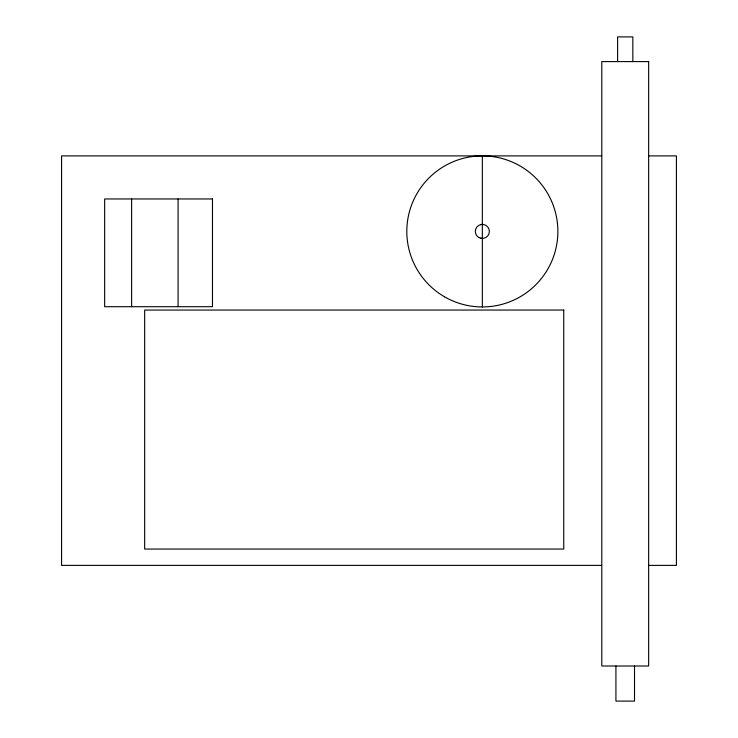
<?xml version="1.0" encoding="UTF-8"?>
<svg xmlns="http://www.w3.org/2000/svg" width="738" height="738" viewBox="0 0 738 738"><rect width="100%" height="100%" fill="white"/><g stroke="black" fill="none" stroke-linecap="round" stroke-linejoin="round"><path stroke-width="1.11" d="M480.53 224.629L482.348 224.389M601.774 155.893L61.586 155.893L61.586 565.382L601.571 565.382M648.776 155.893L676.414 155.893L676.414 565.382L648.776 565.382M480.53 238.199L482.348 238.439M634.514 666.008L634.514 701.1L615.926 701.1L615.926 666.008M632.835 61.595L632.835 36.9L617.605 36.9L617.605 61.595M482.348 155.893L482.348 306.934M178.089 198.956L178.089 306.704M131.613 198.956L131.613 306.704M648.647 61.595L601.793 61.595L601.793 666.008L648.647 666.008L648.647 61.595M212.47 198.956L104.658 198.956L104.658 306.704L212.47 306.704L212.47 198.956M563.749 310.052L144.666 310.052L144.666 549.054L563.749 549.054L563.749 310.052M444.58 296.824A75.525 75.525 0 0 0 557.873 231.409A75.525 75.525 0 0 0 444.58 166.004A75.525 75.525 0 0 0 444.58 296.824M478.833 237.498A7.02 7.02 0 0 0 489.368 231.409A7.02 7.02 0 0 0 478.833 225.33A7.02 7.02 0 0 0 478.833 237.498"/></g></svg>
